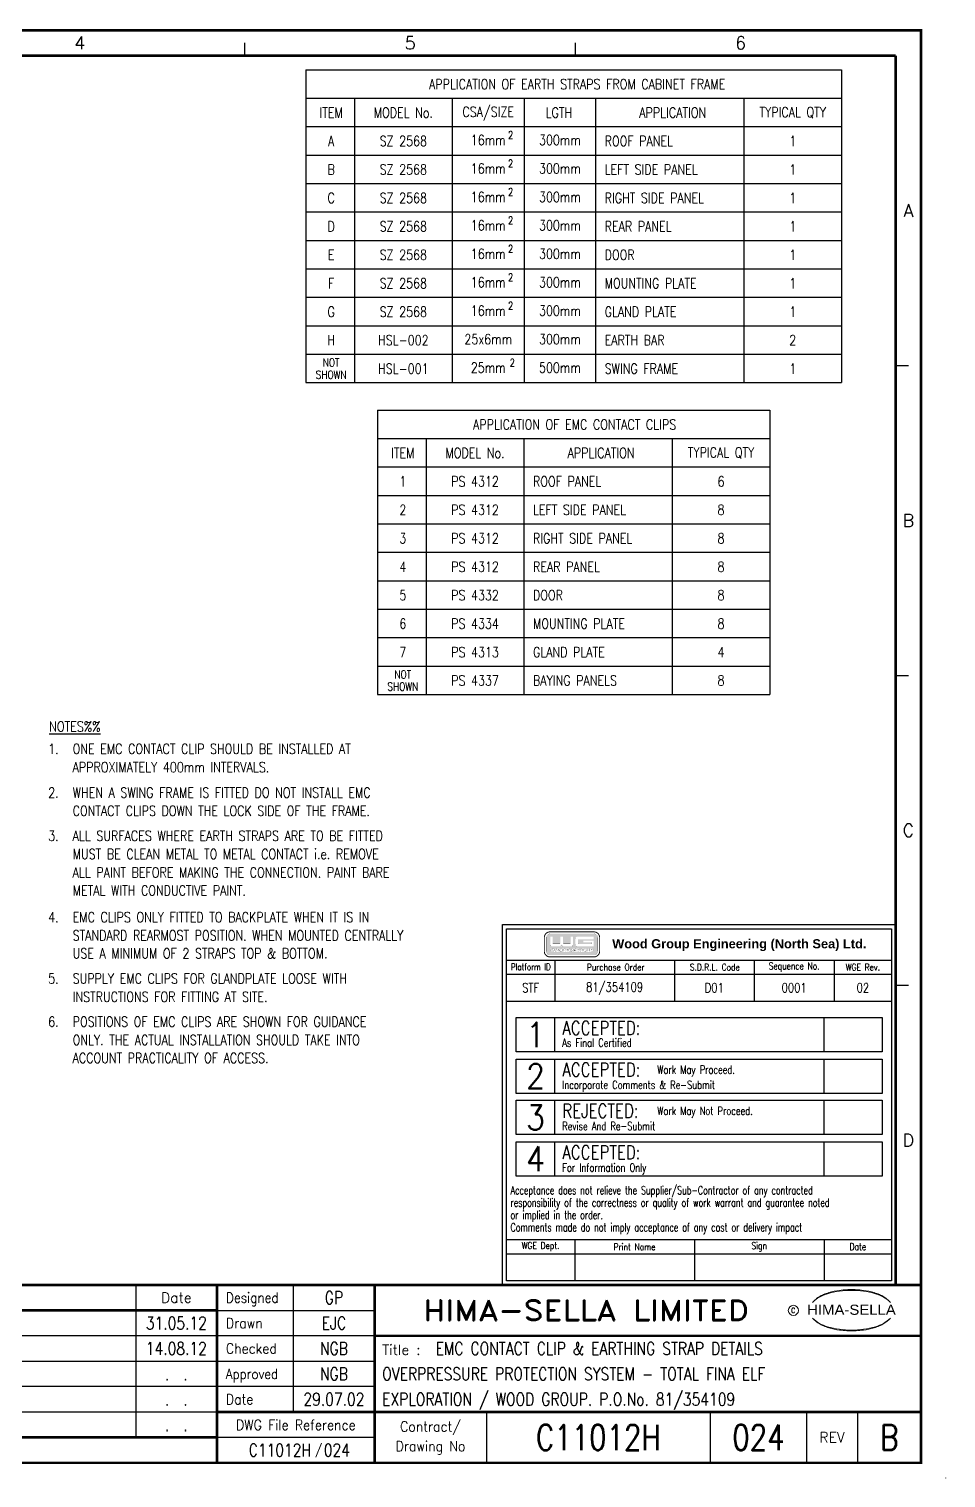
# Model space of a CAD drawing. Extents: x 0 to 8278, y 0 to 5705.
# Drawn here: x 4670 to 8278, y 0 to 5705 of the extents above; entities that cross this region are included whole.
import ezdxf
from ezdxf.enums import TextEntityAlignment as Align

# ---------------------------------------------------------------- set-up
doc = ezdxf.new("R2010")
doc.units = 0
doc.header["$LTSCALE"] = 20
doc.header["$MEASUREMENT"] = 0
doc.linetypes.add('CONTINU', pattern=[0])
doc.layers.get('0').update_dxf_attribs({"linetype": 'CONTINUOUS'})
for name, color, linetype in [('COL', 2, 'CONTINU'), ('ELAC003$', 7, 'CONTINUOUS'), ('LINE', 1, 'CONTINUOUS'), ('ROW', 2, 'CONTINU'), ('TEXT', 2, 'CONTINUOUS'), ('UPS', 2, 'CONTINUOUS')]:
    doc.layers.add(name, color=color, linetype=linetype)
doc.styles.add('ARIAL', font='arial.ttf', dxfattribs={"height": 2.5})
doc.styles.add('ROMAND', font='ROMAND')
doc.styles.add('ROMANS', font='romans.shx', dxfattribs={"width": 0.8})

# ---------------------------------------------------------------- blocks, each defined once
blk = doc.blocks.new('HS-A3-20')
at = {"color": 1}
for p, q in [((5520, 5600), (5520, 5650)), ((6820, 5600), (6820, 5650)), ((8080, 4380), (8130, 4380)), ((8080, 3160), (8130, 3160)), ((8080, 1940), (8130, 1940)), ((5090, 760), (5090, 160)), ((5710, 760), (5710, 260)), ((5410, 660), (6030, 660)), ((6030, 560), (2280, 560)), ((2280, 460), (6030, 460)), ((6030, 360), (2280, 360)), ((2280, 260), (5410, 260)), ((6470, 260), (6470, 60)), ((7350, 260), (7350, 60)), ((7730, 60), (7730, 260)), ((7930, 260), (7930, 60)), ((6030, 160), (5410, 160)), ((8278, 0), (8278, 0.5))]:
    blk.add_line(p, q, dxfattribs=at)
at = {"color": 1, "const_width": 10}
blk.add_lwpolyline([(320, 60), (8180, 60), (8180, 5700), (320, 5700)], close=True, dxfattribs=at)
for points in [[(320, 5600), (8080, 5600)], [(8080, 760), (8080, 5600)], [(8180, 760), (320, 760)], [(5410, 760), (5410, 60)], [(6030, 60), (6030, 760)], [(5410, 660), (1480, 660)], [(8180, 560), (6030, 560)], [(5410, 260), (8180, 260)], [(5410, 160), (2280, 160)]]:
    blk.add_lwpolyline(points, dxfattribs=at)
at = {"color": 3, "lineweight": 13}
blk.add_circle((7677.59, 660), 20, dxfattribs=at)
for centre, radius, start, end in [((7904.838, 427.288), 314.562, 89.7805, 93.1738), ((7907.252, 427.288), 314.562, 86.8262, 90.2195), ((7852.08, 586.554), 144.801, 106.0532, 133.5024), ((7857.526, 590.27), 145.999, 130.419, 136.057), ((7842.298, 612.002), 119.608, 122.244, 131.6154), ((7835.04, 625.638), 104.209, 111.8206, 122.8668), ((7875.544, 543.984), 195.201, 107.5931, 113.9452), ((7901.982, 419.93), 318.733, 89.2698, 106.3911), ((7881.956, 520.3), 219.718, 96.0146, 107.3203), ((7905.866, 376.198), 365.635, 92.8917, 97.3734), ((7910.106, 419.93), 318.733, 73.6089, 90.7302), ((7906.224, 376.198), 365.635, 82.6266, 87.1083), ((7930.134, 520.3), 219.718, 72.6797, 83.9854), ((7936.544, 543.984), 195.201, 66.0548, 72.4069), ((7960.01, 586.554), 144.801, 46.4976, 73.9468), ((7977.048, 625.638), 104.209, 57.1332, 68.1794), ((7969.79, 612.002), 119.608, 48.3846, 57.756), ((7954.564, 590.27), 145.999, 43.943, 49.581), ((7852.08, 734.616), 144.801, 226.4976, 253.9468), ((7857.526, 730.9), 145.999, 223.943, 229.581), ((7960.01, 734.616), 144.801, 286.0532, 313.5024), ((7954.564, 730.9), 145.999, 310.419, 316.057), ((7842.298, 709.17), 119.608, 228.3846, 237.756), ((7835.04, 695.532), 104.209, 237.1332, 248.1794), ((7875.544, 777.186), 195.201, 246.0548, 252.4069), ((7901.982, 901.24), 318.733, 253.6089, 270.7302), ((7881.956, 800.87), 219.718, 252.6797, 263.9854), ((7905.866, 944.972), 365.635, 262.6266, 267.1083), ((7904.838, 893.882), 314.562, 266.8262, 270.2195), ((7910.106, 901.24), 318.733, 269.2698, 286.3911), ((7907.252, 893.882), 314.562, 269.7805, 273.1738), ((7906.224, 944.972), 365.635, 272.8917, 277.3734), ((7930.134, 800.87), 219.718, 276.0146, 287.3203), ((7936.544, 777.186), 195.201, 287.5931, 293.9452), ((7977.048, 695.532), 104.209, 291.8206, 302.8668), ((7969.79, 709.17), 119.608, 302.244, 311.6154)]:
    blk.add_arc(centre, radius, start, end, dxfattribs=at)
at = {"color": 2, "style": 'ROMAND'}
for s, p in [('4', (4870, 5650)), ('5', (6170, 5650)), ('6', (7470, 5650)), ('A', (8130, 4990)), ('B', (8130, 3770)), ('C', (8130, 2550)), ('D', (8130, 1330))]:
    blk.add_text(s, height=50, dxfattribs=at).set_placement(p, align=Align.MIDDLE)
at = {"color": 4, "style": 'ROMAND'}
blk.add_text('Date', height=40, dxfattribs=at).set_placement((5250, 690), align=Align.CENTER)
for s, width, p in [('Designed', 0.87, (5445, 690)), ('Drawn', 0.9, (5445, 590)), ('Checked', 0.9, (5445, 490)), ('Approved', 0.85, (5445, 390)), ('Date', 0.9, (5445, 290))]:
    blk.add_text(s, height=40, dxfattribs=dict(at, width=width)).set_placement(p)
at = {"color": 1, "style": 'ROMAND', "width": 1.15}
blk.add_text('HIMA-SELLA LIMITED', height=80, dxfattribs=at).set_placement((6861.93, 660), align=Align.MIDDLE)
at = {"color": 3, "lineweight": 13, "style": 'ROMANS', "width": 0.8}
blk.add_text('C', height=20, dxfattribs=at).set_placement((7676.872, 650), align=Align.CENTER)
at = {"color": 1, "style": 'ARIAL', "width": 1.05}
blk.add_text('HIMA-SELLA', height=40, dxfattribs=at).set_placement((7906.044, 642.586), align=Align.CENTER)
at = {"color": 4, "style": 'ROMAND'}
blk.add_text('Title :', height=40, dxfattribs=at).set_placement((6060, 485))
at = {"color": 4, "style": 'ROMAND', "width": 0.9}
for s, p in [('DWG File Reference', (5720, 210)), ('Contract/', (6250, 200)), ('Drawing No', (6250, 120))]:
    blk.add_text(s, height=40, dxfattribs=at).set_placement(p, align=Align.MIDDLE)
at = {"color": 4, "style": 'ROMAND'}
blk.add_text('REV', height=40, dxfattribs=at).set_placement((7830, 160), align=Align.MIDDLE)
at = {"color": 2, "linetype": 'Continuous', "style": 'ROMANS', "width": 0.8}
blk.add_text('/', height=36, dxfattribs=at).set_placement((5810, 110), align=Align.MIDDLE)
at = {"layer": 'COL', "style": 'ROMAND', "flags": 9}
for tag, p in [('COL1', (970, 5650)), ('COL2', (2270, 5650)), ('COL3', (3570, 5650)), ('COL4', (4870, 5650)), ('COL5', (6170, 5650)), ('COL6', (7470, 5650))]:
    blk.add_attdef(tag, p, '', height=50, dxfattribs=at)
at = {"layer": 'ROW', "style": 'ROMAND', "flags": 9}
for tag, p in [('ROW1', (8130, 4990)), ('ROW2', (8130, 3770)), ('ROW3', (8130, 2550)), ('ROW4', (8130, 1330))]:
    blk.add_attdef(tag, p, '', height=50, dxfattribs=at)
at = {"layer": 'UPS', "style": 'ROMANS', "width": 0.8, "flags": 8}
for tag, height, p in [('PLANOS->NR1', 50, (2160, 685)), ('PLANOS->VERIF', 50, (5870, 685)), ('PLANOS->NR2', 50, (2160, 585)), ('PLANOS->CANVI1', 50, (2380, 585)), ('PLANOS->NCAN1', 50, (3180, 585)), ('PLANOS->DCAN1', 50, (5250, 585)), ('PLANOS->ORIG', 50, (5870, 585)), ('PLANOS->CANVI2', 50, (2380, 485)), ('PLANOS->NCAN2', 50, (3180, 485)), ('PLANOS->DCAN2', 50, (5250, 485)), ('PLANOS->HECHF', 50, (5870, 485)), ('PLANOS->CANVI3', 50, (2380, 385)), ('PLANOS->NCAN3', 50, (3180, 385)), ('PLANOS->DCAN3', 50, (5250, 385)), ('PLANOS->HECHD', 50, (5870, 385)), ('PLANOS->CANVI4', 50, (2380, 285)), ('PLANOS->NCAN4', 50, (3180, 285)), ('PLANOS->DCAN4', 50, (5250, 285)), ('PLANOS->DATACREA', 50, (5870, 285)), ('PLANOS->CANVI5', 50, (2380, 185)), ('PLANOS->NCAN5', 50, (3180, 185)), ('PLANOS->DCAN5', 50, (5250, 185)), ('PROJS->DESCPRO3', 100, (6910, 110)), ('PLANOS->PLANO', 100, (7540, 110)), ('PLANOS->USER', 100, (8055, 110))]:
    blk.add_attdef(tag, text='', height=height, dxfattribs=at).set_placement(p, align=Align.CENTER)
at = {"layer": 'UPS', "style": 'ROMANS', "width": 2.7474, "flags": 8}
blk.add_attdef('PLANOS->MCAN1', text='', height=50, rotation=0.069611, dxfattribs=at).set_placement((3320, 632.886), (5060, 635), align=Align.FIT)
at = {"layer": 'UPS', "style": 'ROMANS', "flags": 8}
for tag, width, p, p2 in [('PLANOS->MCAN2', 2.6868, (3320, 535), (5060, 535)), ('PLANOS->MCAN3', 2.6868, (3320, 435), (5060, 435)), ('PLANOS->MCAN4', 2.6769, (3320, 335), (5060, 335)), ('PLANOS->MCAN5', 2.6868, (3320, 235), (5060, 235))]:
    blk.add_attdef(tag, text='', height=50, dxfattribs=dict(at, width=width)).set_placement(p, p2, align=Align.FIT)
at = {"layer": 'UPS', "style": 'ROMANS', "width": 0.8, "flags": 8}
blk.add_attdef('PLANOS->DENOM', (6270, 485), '', height=50, dxfattribs=at)
at = {"layer": 'UPS', "color": 4, "style": 'ROMANS', "width": 0.8, "flags": 8}
for tag, p in [('PROJS->DESCPRO1', (6060, 385)), ('PROJS->DESCPRO2', (6060, 285))]:
    blk.add_attdef(tag, p, '', height=50, dxfattribs=at)
at = {"layer": 'UPS', "style": 'ROMANS', "width": 0.8, "flags": 8}
blk.add_attdef('PLANOS->PROTOTIPO', text='', height=50, dxfattribs=at).set_placement((1190, 116.25), align=Align.MIDDLE)
blk.add_attdef('PROJS->NOMPRO', text='', height=50, dxfattribs=at).set_placement((5780, 110), align=Align.MIDDLE_RIGHT)
blk.add_attdef('PLANOS->PLANO', text='', height=50, dxfattribs=at).set_placement((5830, 110), align=Align.MIDDLE_LEFT)

msp = doc.modelspace()

# ---------------------------------------------------------------- hatches: boundary and pattern name
at = {"linetype": 'Continuous'}
h = msp.add_hatch(color=1, dxfattribs=at)
edge = h.paths.add_edge_path(flags=16)
edge.add_line((6832.5228, 2121.1452), (6891.5174, 2121.1452))
edge.add_line((6891.5174, 2121.1452), (6891.5174, 2131.1502))
edge.add_line((6891.5174, 2131.1502), (6827.3976, 2131.1502))
edge.add_arc((6827.3978, 2123.847), 7.3032, 90.0013265, 179.9986735)
edge.add_line((6820.0946, 2123.8472), (6820.0946, 2100.496))
edge.add_arc((6827.3977, 2100.4963), 7.3031, 180.0021111, 269.999458)
edge.add_line((6827.3976, 2093.1932), (6891.5174, 2093.1932))
edge.add_line((6891.5174, 2093.1932), (6891.5174, 2115.3028))
edge.add_line((6891.5174, 2115.3028), (6851.4242, 2115.3028))
edge.add_line((6851.4242, 2115.3028), (6851.4242, 2108.7302))
edge.add_line((6851.4242, 2108.7302), (6882.1696, 2108.7302))
edge.add_line((6882.1696, 2108.7302), (6882.1696, 2102.4496))
edge.add_line((6882.1696, 2102.4496), (6832.5228, 2102.4496))
edge.add_arc((6832.5229, 2105.0057), 2.5561, 180.0013265, 269.9986735, ccw=False)
edge.add_line((6829.9668, 2105.0056), (6829.9668, 2118.5892))
edge.add_arc((6832.5229, 2118.5891), 2.5561, 90.0013265, 179.9986735, ccw=False)
edge = h.paths.add_edge_path(flags=16)
edge.add_arc((6853.2789, 2079.3951), 4.5872, 359.7165363, 449.7138832)
edge.add_line((6853.3018, 2083.9822), (6845.0016, 2083.9822))
edge.add_arc((6845.0244, 2079.395), 4.5873, 90.2848616, 180.2822085)
edge.add_line((6840.4372, 2079.3724), (6840.4372, 2075.2646))
edge.add_arc((6845.0245, 2075.2419), 4.5874, 179.7165487, 269.7138956)
edge.add_line((6845.0016, 2070.6546), (6853.3018, 2070.6546))
edge.add_arc((6853.2788, 2075.2418), 4.5873, 270.2873596, 360.2847066)
edge.add_line((6857.866, 2075.2646), (6857.866, 2079.3724))
edge = h.paths.add_edge_path(flags=0)
edge.add_arc((6885.5826, 2079.0301), 1.6203, -90, 90, ccw=False)
edge.add_line((6885.5826, 2077.4098), (6881.4326, 2077.4098))
edge.add_arc((6881.4326, 2079.0301), 1.6203, 90, 270, ccw=False)
edge.add_line((6881.4326, 2080.6504), (6885.5826, 2080.6504))
edge = h.paths.add_edge_path(flags=16)
edge.add_line((6880.4168, 2070.6546), (6880.4168, 2073.795))
edge.add_line((6880.4168, 2073.795), (6885.897, 2073.795))
edge.add_arc((6885.897, 2078.8886), 5.0936, 270, 450)
edge.add_line((6885.897, 2083.9822), (6876.5538, 2083.9822))
edge.add_line((6876.5538, 2083.9822), (6876.5538, 2070.6546))
edge.add_line((6876.5538, 2070.6546), (6880.4168, 2070.6546))
edge = h.paths.add_edge_path(flags=16)
edge.add_line((6868.7238, 2073.9866), (6865.6302, 2073.9866))
edge.add_arc((6865.6417, 2076.2803), 2.2937, 179.7165487, 269.7138956, ccw=False)
edge.add_line((6863.348, 2076.2916), (6863.348, 2083.9822))
edge.add_line((6863.348, 2083.9822), (6858.9908, 2083.9822))
edge.add_line((6858.9908, 2083.9822), (6858.9908, 2075.2646))
edge.add_arc((6863.578, 2075.2418), 4.5873, 179.7152934, 269.7126404)
edge.add_line((6863.555, 2070.6546), (6870.7988, 2070.6546))
edge.add_arc((6870.7759, 2075.2419), 4.5874, 270.2861044, 360.2834513)
edge.add_line((6875.3632, 2075.2646), (6875.3632, 2083.9822))
edge.add_line((6875.3632, 2083.9822), (6871.006, 2083.9822))
edge.add_line((6871.006, 2083.9822), (6871.006, 2076.2916))
edge.add_arc((6868.7123, 2076.2803), 2.2937, -89.7138956, 0.2834513, ccw=False)
edge = h.paths.add_edge_path(flags=0)
edge.add_arc((6851.2151, 2078.3567), 2.2937, 359.7165487, 449.7138956)
edge.add_line((6851.2266, 2080.6504), (6847.0766, 2080.6504))
edge.add_arc((6847.0881, 2078.3567), 2.2937, 90.2861044, 180.2834513)
edge.add_line((6844.7944, 2078.3454), (6844.7944, 2076.2916))
edge.add_arc((6847.0881, 2076.2803), 2.2937, 179.7165487, 269.7138956)
edge.add_line((6847.0766, 2073.9866), (6851.2266, 2073.9866))
edge.add_arc((6851.2151, 2076.2803), 2.2937, 270.2861044, 360.2834513)
edge.add_line((6853.5088, 2076.2916), (6853.5088, 2078.3454))
edge = h.paths.add_edge_path(flags=0)
edge.add_arc((6774.0884, 2078.3568), 2.2936, 359.7140381, 449.7113851)
edge.add_line((6774.1, 2080.6504), (6769.9498, 2080.6504))
edge.add_arc((6769.9613, 2078.3567), 2.2937, 90.2861044, 180.2834513)
edge.add_line((6767.6676, 2078.3454), (6767.6676, 2076.2916))
edge.add_arc((6769.9613, 2076.2803), 2.2937, 179.7165487, 269.7138956)
edge.add_line((6769.9498, 2073.9866), (6774.1, 2073.9866))
edge.add_arc((6774.0884, 2076.2802), 2.2936, 270.2886149, 360.2859619)
edge.add_line((6776.382, 2076.2916), (6776.382, 2078.3454))
edge = h.paths.add_edge_path(flags=16)
edge.add_arc((6776.1522, 2079.395), 4.5873, 359.7177915, 449.7151384)
edge.add_line((6776.175, 2083.9822), (6767.8748, 2083.9822))
edge.add_arc((6767.8976, 2079.395), 4.5873, 90.2848616, 180.2822085)
edge.add_line((6763.3104, 2079.3724), (6763.3104, 2075.2646))
edge.add_arc((6767.8977, 2075.2419), 4.5874, 179.7165487, 269.7138956)
edge.add_line((6767.8748, 2070.6546), (6776.175, 2070.6546))
edge.add_arc((6776.1521, 2075.2419), 4.5874, 270.2861044, 360.2834513)
edge.add_line((6780.7394, 2075.2646), (6780.7394, 2079.3724))
edge = h.paths.add_edge_path(flags=0)
edge.add_arc((6755.2871, 2078.3567), 2.2937, 359.7165487, 449.7138956)
edge.add_line((6755.2986, 2080.6504), (6751.1486, 2080.6504))
edge.add_arc((6751.1601, 2078.3567), 2.2937, 90.2861044, 180.2834513)
edge.add_line((6748.8664, 2078.3454), (6748.8664, 2076.2916))
edge.add_arc((6751.1601, 2076.2803), 2.2937, 179.7165487, 269.7138956)
edge.add_line((6751.1486, 2073.9866), (6755.2986, 2073.9866))
edge.add_arc((6755.2871, 2076.2803), 2.2937, 270.2861044, 360.2834513)
edge.add_line((6757.5808, 2076.2916), (6757.5808, 2078.3454))
h.paths.add_polyline_path([(6744.7282, 2083.9732), (6740.4926, 2070.6818), (6736.2568, 2070.6818), (6733.0436, 2079.0802), (6729.8302, 2070.6818), (6725.5946, 2070.6818), (6721.3588, 2083.9732), (6725.3024, 2083.9732), (6727.9314, 2075.4288), (6731.2908, 2083.9002), (6734.7962, 2083.9002), (6738.1556, 2075.4288), (6740.9306, 2083.9732)], flags=16)
edge = h.paths.add_edge_path(flags=16)
edge.add_arc((6757.3508, 2079.395), 4.5873, 359.7177915, 449.7151384)
edge.add_line((6757.3736, 2083.9822), (6749.0734, 2083.9822))
edge.add_arc((6749.0963, 2079.3951), 4.5872, 90.2861168, 180.2834637)
edge.add_line((6744.5092, 2079.3724), (6744.5092, 2075.2646))
edge.add_arc((6749.0964, 2075.2418), 4.5873, 179.7152934, 269.7126404)
edge.add_line((6749.0734, 2070.6546), (6757.3736, 2070.6546))
edge.add_arc((6757.3507, 2075.2419), 4.5874, 270.2861044, 360.2834513)
edge.add_line((6761.938, 2075.2646), (6761.938, 2079.3724))
edge = h.paths.add_edge_path(flags=0)
edge.add_arc((6792.2311, 2076.2803), 2.2937, 270.2861044, 360.2834513)
edge.add_line((6794.5248, 2076.2916), (6794.5248, 2078.3454))
edge.add_arc((6792.2311, 2078.3567), 2.2937, 359.7165487, 449.7138956)
edge.add_line((6792.2426, 2080.6504), (6785.3912, 2080.6504))
edge.add_line((6785.3912, 2080.6504), (6785.3912, 2073.9866))
edge.add_line((6785.3912, 2073.9866), (6792.2426, 2073.9866))
edge = h.paths.add_edge_path(flags=16)
edge.add_arc((6794.2948, 2079.395), 4.5873, 359.7177915, 449.7151384)
edge.add_line((6794.3176, 2083.9822), (6781.6328, 2083.9822))
edge.add_line((6781.6328, 2083.9822), (6781.6328, 2070.6546))
edge.add_line((6781.6328, 2070.6546), (6794.3176, 2070.6546))
edge.add_arc((6794.2947, 2075.2419), 4.5874, 270.2861044, 360.2834513)
edge.add_line((6798.882, 2075.2646), (6798.882, 2079.3724))
edge = h.paths.add_edge_path(flags=16)
edge.add_arc((6817.6014, 2079.7832), 0.8672, 0.0013265, 89.9986735)
edge.add_line((6817.6014, 2080.6504), (6812.3168, 2080.6504))
edge.add_arc((6812.3283, 2078.3567), 2.2937, 90.2861044, 180.2834513)
edge.add_line((6810.0346, 2078.3454), (6810.0346, 2076.2916))
edge.add_arc((6812.3283, 2076.2803), 2.2937, 179.7165487, 269.7138956)
edge.add_line((6812.3168, 2073.9866), (6817.6014, 2073.9866))
edge.add_arc((6817.6014, 2074.8537), 0.8671, 270, 450)
edge.add_line((6817.6014, 2075.7208), (6814.096, 2075.7208))
edge.add_line((6814.096, 2075.7208), (6814.096, 2078.0578))
edge.add_line((6814.096, 2078.0578), (6822.5674, 2078.0578))
edge.add_line((6822.5674, 2078.0578), (6822.5674, 2075.2646))
edge.add_arc((6817.9801, 2075.2419), 4.5874, -89.7138956, 0.2834513, ccw=False)
edge.add_line((6818.003, 2070.6546), (6810.2418, 2070.6546))
edge.add_arc((6810.2647, 2075.2419), 4.5874, 179.7165487, 269.7138956, ccw=False)
edge.add_line((6805.6774, 2075.2646), (6805.6774, 2079.3724))
edge.add_arc((6810.2646, 2079.395), 4.5873, 90.2848616, 180.2822085, ccw=False)
edge.add_line((6810.2418, 2083.9822), (6818.003, 2083.9822))
edge.add_arc((6817.9802, 2079.395), 4.5873, -0.2822085, 89.7151384, ccw=False)
edge.add_line((6822.5674, 2079.3724), (6822.5674, 2079.0802))
edge.add_line((6822.5674, 2079.0802), (6818.4686, 2079.0802))
edge.add_line((6818.4686, 2079.0802), (6818.4686, 2079.7832))
edge = h.paths.add_edge_path(flags=0)
edge.add_line((6828.9632, 2080.6504), (6833.1134, 2080.6504))
edge.add_arc((6833.1134, 2079.0301), 1.6203, -90, 90, ccw=False)
edge.add_line((6833.1134, 2077.4098), (6828.9632, 2077.4098))
edge.add_arc((6828.9632, 2079.0301), 1.6203, 90, 270, ccw=False)
edge = h.paths.add_edge_path(flags=16)
edge.add_line((6835.3658, 2070.6546), (6838.5214, 2070.6546))
edge.add_line((6838.5214, 2070.6546), (6838.5214, 2073.795))
edge.add_arc((6836.9011, 2073.795), 1.6203, 0.0004008, 81.621205)
edge.add_arc((6833.4271, 2078.889), 5.0943, 316.7426493, 359.9956749)
edge.add_arc((6833.4276, 2078.8884), 5.0938, 0.0024514, 89.9997983)
edge.add_line((6833.4276, 2083.9822), (6824.0846, 2083.9822))
edge.add_line((6824.0846, 2083.9822), (6824.0846, 2070.6546))
edge.add_line((6824.0846, 2070.6546), (6827.9476, 2070.6546))
edge.add_line((6827.9476, 2070.6546), (6827.9476, 2073.795))
edge.add_line((6827.9476, 2073.795), (6833.7456, 2073.795))
edge.add_arc((6833.7455, 2072.1747), 1.6203, -0.0022096, 89.9951373, ccw=False)
edge.add_line((6835.3658, 2072.1746), (6835.3658, 2070.6546))
edge = h.paths.add_edge_path()
edge.add_line((6908.0676, 2128.156), (6908.0676, 2073.676))
edge.add_arc((6893.4615, 2073.6763), 14.6061, 270.0013265, 359.9986735, ccw=False)
edge.add_line((6893.4618, 2059.0702), (6719.6062, 2059.0702))
edge.add_arc((6719.6064, 2073.6764), 14.6062, 180.0017188, 269.9990657, ccw=False)
edge.add_line((6705.0002, 2073.676), (6705.0002, 2128.156))
edge.add_arc((6719.6064, 2128.1556), 14.6062, 90.0009343, 179.9982812, ccw=False)
edge.add_line((6719.6062, 2142.7618), (6893.4618, 2142.7618))
edge.add_arc((6893.4615, 2128.1557), 14.6061, 0.0013265, 89.9986735, ccw=False)
edge = h.paths.add_edge_path(flags=16)
edge.add_line((6721.0666, 2131.1502), (6730.849, 2131.1502))
edge.add_line((6730.849, 2131.1502), (6730.849, 2105.5898))
edge.add_arc((6733.4051, 2105.5899), 2.5561, 180.0013265, 269.9986735)
edge.add_line((6733.405, 2103.0338), (6758.5872, 2103.0338))
edge.add_arc((6758.5872, 2105.59), 2.5562, 269.999085, 359.9964319)
edge.add_line((6761.1434, 2105.5898), (6761.1434, 2131.1502))
edge.add_line((6761.1434, 2131.1502), (6770.9256, 2131.1502))
edge.add_line((6770.9256, 2131.1502), (6770.9256, 2105.5898))
edge.add_arc((6773.4817, 2105.5899), 2.5561, 180.0013265, 269.9986735)
edge.add_line((6773.4816, 2103.0338), (6798.664, 2103.0338))
edge.add_arc((6798.6639, 2105.5899), 2.5561, 270.0013265, 359.9986735)
edge.add_line((6801.22, 2105.5898), (6801.22, 2131.1502))
edge.add_line((6801.22, 2131.1502), (6811.0022, 2131.1502))
edge.add_line((6811.0022, 2131.1502), (6811.0022, 2100.496))
edge.add_arc((6803.6992, 2100.4962), 7.303, 270.0013265, 359.9986735, ccw=False)
edge.add_line((6803.6994, 2093.1932), (6773.3374, 2093.1932))
edge.add_arc((6773.3375, 2100.4963), 7.3031, 180.0021111, 269.999458, ccw=False)
edge.add_arc((6758.7314, 2100.4962), 7.303, 270.0013265, 359.9986735, ccw=False)
edge.add_line((6758.7316, 2093.1932), (6728.3696, 2093.1932))
edge.add_arc((6728.3697, 2100.4963), 7.3031, 180.0021111, 269.999458, ccw=False)
edge.add_line((6721.0666, 2100.496), (6721.0666, 2131.1502))

# ---------------------------------------------------------------- linework, layer by layer
for p, q in [((5759, 5544.55), (7867, 5544.55)), ((5759, 5544.55), (5759, 4312.55)), ((7867, 5544.55), (7867, 4312.55)), ((5759, 5432.55), (7867, 5432.55)), ((5951, 5432.55), (5951, 4312.55)), ((6335, 5432.55), (6335, 4312.55)), ((6619, 5432.55), (6619, 4312.55)), ((6899, 5432.55), (6899, 4312.55)), ((7483, 5432.55), (7483, 4312.55)), ((5759, 5320.55), (7867, 5320.55)), ((5759, 5208.55), (7867, 5208.55)), ((5759, 5096.55), (7867, 5096.55)), ((5759, 4984.55), (7867, 4984.55)), ((5759, 4872.55), (7867, 4872.55)), ((5759, 4760.55), (7867, 4760.55)), ((5759, 4648.55), (7867, 4648.55)), ((5759, 4536.55), (7867, 4536.55)), ((5759, 4424.55), (7867, 4424.55)), ((5759, 4312.55), (7867, 4312.55)), ((6041, 4204.55), (6041, 3084.55)), ((6041, 4204.55), (7585, 4204.55)), ((7585, 4204.55), (7585, 3084.55)), ((6041, 4092.55), (7585, 4092.55)), ((6233, 4092.55), (6233, 3084.55)), ((6617, 4092.55), (6617, 3084.55)), ((7201, 4092.55), (7201, 3084.55)), ((6041, 3980.55), (7585, 3980.55)), ((6041, 3868.55), (7585, 3868.55)), ((6041, 3756.55), (7585, 3756.55)), ((6041, 3644.55), (7585, 3644.55)), ((6041, 3532.55), (7585, 3532.55)), ((6041, 3420.55), (7585, 3420.55)), ((6041, 3308.55), (7585, 3308.55)), ((6041, 3196.55), (7585, 3196.55)), ((6041, 3084.55), (7585, 3084.55))]:
    msp.add_line(p, q)
at = {"layer": 'ELAC003$', "color": 3, "linetype": 'Continuous'}
for p, q in [((6549.038, 2039.116), (8064.052, 2039.116)), ((6739.078, 2039.116), (6739.078, 1876.996)), ((7209.532, 2039.116), (7209.532, 1876.996)), ((7523.168, 2039.116), (7523.168, 1876.996)), ((7838.128, 2039.116), (7838.128, 1876.996)), ((6549.038, 1983.304), (8064.052, 1983.304)), ((6549.038, 1876.996), (8064.052, 1876.996)), ((6739.078, 1677.408), (6739.078, 1812.948)), ((7796.928, 1812.948), (7796.928, 1677.408)), ((6739.078, 1513.96), (6739.078, 1649.504)), ((7796.928, 1649.504), (7796.928, 1513.96)), ((6739.078, 1351.846), (6739.078, 1487.386)), ((7796.928, 1487.386), (7796.928, 1351.846)), ((6739.078, 1188.398), (6739.078, 1323.938)), ((7796.928, 1323.938), (7796.928, 1188.398)), ((6549.038, 939.392), (8064.052, 939.392)), ((6817.488, 939.392), (6817.488, 775.944)), ((7287.94, 939.392), (7287.94, 775.944)), ((7798.26, 939.392), (7798.26, 775.944)), ((6549.038, 882.252), (8064.052, 882.252))]:
    msp.add_line(p, q, dxfattribs=at)
for points in [[(6533.092, 2178.644), (8080, 2178.644), (8080, 760), (6533.092, 760)], [(6549.038, 2162.696), (8064.052, 2162.696), (8064.052, 775.944), (6549.038, 775.944)], [(6587.578, 1812.948), (8026.838, 1812.948), (8026.838, 1677.408), (6587.578, 1677.408)], [(6587.578, 1649.504), (8026.838, 1649.504), (8026.838, 1513.96), (6587.578, 1513.96)], [(6587.578, 1487.386), (8026.838, 1487.386), (8026.838, 1351.846), (6587.578, 1351.846)], [(6587.578, 1323.938), (8026.838, 1323.938), (8026.838, 1188.398), (6587.578, 1188.398)]]:
    msp.add_lwpolyline(points, close=True, dxfattribs=at)
at = {"layer": 'LINE', "linetype": 'Continuous', "flags": 128}
for points, const_width in [([(6915.37, 2128.156), (6915.37, 2073.676, -0.4142), (6893.462, 2051.768), (6719.606, 2051.768, -0.4142), (6697.698, 2073.676), (6697.698, 2128.156, -0.4142), (6719.606, 2150.064), (6893.462, 2150.064, -0.4142)], 3.652), ([(6908.068, 2128.156), (6908.068, 2073.676, -0.4142), (6893.462, 2059.07), (6719.606, 2059.07, -0.4142), (6705, 2073.676), (6705, 2128.156, -0.4142), (6719.606, 2142.762), (6893.462, 2142.762, -0.4142)], 0.366), ([(6832.522, 2121.146), (6891.518, 2121.146), (6891.518, 2131.15), (6827.398, 2131.15, 0.4142), (6820.094, 2123.848), (6820.094, 2100.496, 0.4142), (6827.398, 2093.194), (6891.518, 2093.194), (6891.518, 2115.302), (6851.424, 2115.302), (6851.424, 2108.73), (6882.17, 2108.73), (6882.17, 2102.45), (6832.522, 2102.45, -0.4142), (6829.966, 2105.006), (6829.966, 2118.59, -0.4142)], 0.366), ([(6761.938, 2079.372, 0.4142), (6757.374, 2083.982), (6749.074, 2083.982, 0.4142), (6744.51, 2079.372), (6744.51, 2075.264, 0.4142), (6749.074, 2070.654), (6757.374, 2070.654, 0.4142), (6761.938, 2075.264)], 0.366), ([(6757.58, 2078.346, 0.4142), (6755.298, 2080.65), (6751.148, 2080.65, 0.4142), (6748.866, 2078.346), (6748.866, 2076.292, 0.4142), (6751.148, 2073.986), (6755.298, 2073.986, 0.4142), (6757.58, 2076.292)], 0.366), ([(6780.74, 2079.372, 0.4142), (6776.176, 2083.982), (6767.874, 2083.982, 0.4142), (6763.31, 2079.372), (6763.31, 2075.264, 0.4142), (6767.874, 2070.654), (6776.176, 2070.654, 0.4142), (6780.74, 2075.264)], 0.366), ([(6776.382, 2078.346, 0.4142), (6774.1, 2080.65), (6769.95, 2080.65, 0.4142), (6767.668, 2078.346), (6767.668, 2076.292, 0.4142), (6769.95, 2073.986), (6774.1, 2073.986, 0.4142), (6776.382, 2076.292)], 0.366), ([(6798.882, 2079.372, 0.4142), (6794.318, 2083.982), (6781.632, 2083.982), (6781.632, 2070.654), (6794.318, 2070.654, 0.4142), (6798.882, 2075.264)], 0.366), ([(6792.242, 2073.986, 0.4142), (6794.524, 2076.292), (6794.524, 2078.346, 0.4142), (6792.242, 2080.65), (6785.392, 2080.65), (6785.392, 2073.986)], 0.366), ([(6818.468, 2079.784, 0.4142), (6817.602, 2080.65), (6812.316, 2080.65, 0.4142), (6810.034, 2078.346), (6810.034, 2076.292, 0.4142), (6812.316, 2073.986), (6817.602, 2073.986, 1), (6817.602, 2075.72), (6814.096, 2075.72), (6814.096, 2078.058), (6822.568, 2078.058), (6822.568, 2075.264, -0.4142), (6818.004, 2070.654), (6810.242, 2070.654, -0.4142), (6805.678, 2075.264), (6805.678, 2079.372, -0.4142), (6810.242, 2083.982), (6818.004, 2083.982, -0.4142), (6822.568, 2079.372), (6822.568, 2079.08), (6818.468, 2079.08)], 0.366), ([(6835.366, 2070.654), (6838.522, 2070.654), (6838.522, 2073.796, 0.372), (6837.138, 2075.398, 0.191), (6838.522, 2078.888, 0.4142), (6833.428, 2083.982), (6824.084, 2083.982), (6824.084, 2070.654), (6827.948, 2070.654), (6827.948, 2073.796), (6833.746, 2073.796, -0.4142), (6835.366, 2072.174)], 0.366), ([(6828.964, 2080.65), (6833.114, 2080.65, -1), (6833.114, 2077.41), (6828.964, 2077.41, -1)], 0.366), ([(6857.866, 2079.372, 0.4142), (6853.302, 2083.982), (6845.002, 2083.982, 0.4142), (6840.438, 2079.372), (6840.438, 2075.264, 0.4142), (6845.002, 2070.654), (6853.302, 2070.654, 0.4142), (6857.866, 2075.264)], 0.366), ([(6853.508, 2078.346, 0.4142), (6851.226, 2080.65), (6847.076, 2080.65, 0.4142), (6844.794, 2078.346), (6844.794, 2076.292, 0.4142), (6847.076, 2073.986), (6851.226, 2073.986, 0.4142), (6853.508, 2076.292)], 0.366), ([(6868.724, 2073.986), (6865.63, 2073.986, -0.4142), (6863.348, 2076.292), (6863.348, 2083.982), (6858.99, 2083.982), (6858.99, 2075.264, 0.4142), (6863.556, 2070.654), (6870.798, 2070.654, 0.4142), (6875.364, 2075.264), (6875.364, 2083.982), (6871.006, 2083.982), (6871.006, 2076.292, -0.4142)], 0.366), ([(6880.416, 2070.654), (6880.416, 2073.796), (6885.898, 2073.796, 1), (6885.898, 2083.982), (6876.554, 2083.982), (6876.554, 2070.654)], 0.366), ([(6885.582, 2080.65, -1), (6885.582, 2077.41), (6881.432, 2077.41, -1), (6881.432, 2080.65)], 0.366)]:
    msp.add_lwpolyline(points, format="xyb", close=True, dxfattribs=dict(at, const_width=const_width))
at = {"layer": 'LINE', "linetype": 'Continuous', "const_width": 0.366, "flags": 128}
msp.add_lwpolyline([(6721.066, 2100.478), (6721.066, 2131.15), (6730.85, 2131.15), (6730.85, 2105.59, 0.4142), (6733.406, 2103.034), (6758.588, 2103.034, 0.4142), (6761.144, 2105.59), (6761.144, 2131.15), (6770.926, 2131.15), (6770.926, 2105.59, 0.4142), (6773.482, 2103.034), (6798.664, 2103.034, 0.4142), (6801.22, 2105.59), (6801.22, 2131.15), (6811.002, 2131.15), (6811.002, 2100.496, -0.4142), (6803.7, 2093.194), (6773.338, 2093.194, -0.4142), (6766.034, 2100.496, -0.4142), (6758.732, 2093.194), (6728.37, 2093.194, -0.4142), (6721.066, 2100.496), (6721.066, 2131.15)], format="xyb", dxfattribs=at)
msp.add_lwpolyline([(6744.728, 2083.974), (6740.492, 2070.682), (6736.256, 2070.682), (6733.044, 2079.08), (6729.83, 2070.682), (6725.594, 2070.682), (6721.358, 2083.974), (6725.302, 2083.974), (6727.932, 2075.428), (6731.29, 2083.9), (6734.796, 2083.9), (6738.156, 2075.428), (6740.93, 2083.974)], close=True, dxfattribs=at)

# ---------------------------------------------------------------- block references
ref = msp.add_blockref('HS-A3-20', (0, 0))
ref.add_attrib('PLANOS->USER', 'B', dxfattribs={"layer": 'UPS', "height": 100, "style": 'ROMANS', "width": 0.8, "flags": 8}).set_placement((8055, 110), align=Align.CENTER)
ref.add_attrib('PLANOS->DENOM', 'EMC CONTACT CLIP & EARTHING STRAP DETAILS', (6270, 485), dxfattribs={"layer": 'UPS', "height": 50, "style": 'ROMANS', "width": 0.8, "flags": 8})
ref.add_attrib('PLANOS->VERIF', 'GP', dxfattribs={"layer": 'UPS', "height": 50, "style": 'ROMANS', "width": 0.8, "flags": 8}).set_placement((5870, 685), align=Align.CENTER)
ref.add_attrib('PLANOS->HECHF', 'NGB', dxfattribs={"layer": 'UPS', "height": 50, "style": 'ROMANS', "width": 0.8, "flags": 8}).set_placement((5870, 485), align=Align.CENTER)
ref.add_attrib('PLANOS->HECHD', 'NGB', dxfattribs={"layer": 'UPS', "height": 50, "style": 'ROMANS', "width": 0.8, "flags": 8}).set_placement((5870, 385), align=Align.CENTER)
ref.add_attrib('PLANOS->ORIG', 'EJC', dxfattribs={"layer": 'UPS', "height": 50, "style": 'ROMANS', "width": 0.8, "flags": 8}).set_placement((5870, 585), align=Align.CENTER)
ref.add_attrib('PROJS->DESCPRO2', 'EXPLORATION / WOOD GROUP. P.O.No. 81/354109', (6060, 285), dxfattribs={"layer": 'UPS', "color": 4, "height": 50, "style": 'ROMANS', "width": 0.8, "flags": 8})
ref.add_attrib('PROJS->DESCPRO1', 'OVERPRESSURE PROTECTION SYSTEM - TOTAL FINA ELF', (6060, 385), dxfattribs={"layer": 'UPS', "color": 4, "height": 50, "style": 'ROMANS', "width": 0.8, "flags": 8})
ref.add_attrib('PLANOS->DCAN1', '31.05.12', dxfattribs={"layer": 'UPS', "height": 50, "style": 'ROMANS', "width": 0.8, "flags": 8}).set_placement((5250, 585), align=Align.CENTER)
ref.add_attrib('PLANOS->DCAN4', '.  .', dxfattribs={"layer": 'UPS', "height": 50, "style": 'ROMANS', "width": 0.8, "flags": 8}).set_placement((5250, 285), align=Align.CENTER)
ref.add_attrib('PLANOS->DCAN3', '.  .', dxfattribs={"layer": 'UPS', "height": 50, "style": 'ROMANS', "width": 0.8, "flags": 8}).set_placement((5250, 385), align=Align.CENTER)
ref.add_attrib('PLANOS->DCAN2', '14.08.12', dxfattribs={"layer": 'UPS', "height": 50, "style": 'ROMANS', "width": 0.8, "flags": 8}).set_placement((5250, 485), align=Align.CENTER)
ref.add_attrib('PLANOS->DCAN5', '.  .', dxfattribs={"layer": 'UPS', "height": 50, "style": 'ROMANS', "width": 0.8, "flags": 8}).set_placement((5250, 185), align=Align.CENTER)
ref.add_attrib('PLANOS->PLANO', '024', dxfattribs={"layer": 'UPS', "height": 100, "style": 'ROMANS', "width": 0.8, "flags": 8}).set_placement((7540, 110), align=Align.CENTER)
ref.add_attrib('PLANOS->DATACREA', '29.07.02', dxfattribs={"layer": 'UPS', "height": 50, "style": 'ROMANS', "width": 0.8, "flags": 8}).set_placement((5870, 285), align=Align.CENTER)
ref.add_attrib('PROJS->NOMPRO', 'C11012H', dxfattribs={"layer": 'UPS', "height": 50, "style": 'ROMANS', "width": 0.8, "flags": 8}).set_placement((5780, 110), align=Align.MIDDLE_RIGHT)
ref.add_attrib('PLANOS->PLANO', '024', dxfattribs={"layer": 'UPS', "height": 50, "style": 'ROMANS', "width": 0.8, "flags": 8}).set_placement((5830, 110), align=Align.MIDDLE_LEFT)
ref.add_attrib('PROJS->DESCPRO3', 'C11012H', dxfattribs={"layer": 'UPS', "height": 100, "style": 'ROMANS', "width": 0.8, "flags": 8}).set_placement((6910, 110), align=Align.CENTER)

# ---------------------------------------------------------------- texts
at = {"color": 1, "linetype": 'Continuous', "insert": (6964.792, 2121.46), "char_height": 36, "width": 1126.654, "attachment_point": 1}
msp.add_mtext('{\\fSwis721 BT|b1|i0|c0|p34;Wood Group Engineering (North Sea) Ltd.}', dxfattribs=at)
at = {"layer": 'ELAC003$', "color": 1, "linetype": 'Continuous', "style": 'ROMANS', "width": 0.8}
for s, height, p in [('Platform ID', 25.516, (6644.534, 2012.32)), ('Purchase Order', 27, (6978.544, 2011.212)), ('S.D.R.L. Code', 27, (7368.47, 2011.212)), ('Sequence No.', 27, (7680.646, 2011.212)), ('WGE Rev.', 27, (7951.092, 2011.212)), ('WGE Dept.', 27, (6683.262, 910.822)), ('Print Name', 27, (7052.712, 910.822)), ('Sign', 27, (7543.096, 910.822)), ('Date', 27, (7931.154, 910.822))]:
    msp.add_text(s, height=height, dxfattribs=at).set_placement(p, align=Align.MIDDLE)
at = {"layer": 'ELAC003$', "color": 3, "linetype": 'Continuous', "style": 'ROMANS', "width": 0.8889}
for s, p in [('1', (6663.326, 1745.182)), ('2', (6663.326, 1581.734)), ('3', (6663.326, 1419.616)), ('4', (6663.326, 1256.168))]:
    msp.add_text(s, height=97.2, dxfattribs=at).set_placement(p, align=Align.MIDDLE)
at = {"layer": 'ELAC003$', "color": 3, "linetype": 'Continuous', "style": 'ROMANS'}
for s, height, width, p in [('ACCEPTED:', 54, 0.8, (6768.346, 1772.158)), ('As Final Certified', 32.4, 0.7333, (6768.346, 1713.804)), ('ACCEPTED:', 54, 0.8, (6768.346, 1607.83)), ('Work May Proceed.', 32.4, 0.7333, (7141.978, 1607.83)), ('Incorporate Comments & Re-Submit', 32.4, 0.7333, (6768.346, 1547.848)), ('REJECTED:', 54, 0.8, (6768.346, 1445.712)), ('Work May Not Proceed.', 32.4, 0.7333, (7141.978, 1445.712)), ('Revise And Re-Submit', 32.4, 0.7333, (6768.346, 1385.73)), ('ACCEPTED:', 54, 0.8, (6768.346, 1282.266)), ('For Information Only', 32.4, 0.7333, (6768.346, 1222.286))]:
    msp.add_text(s, height=height, dxfattribs=dict(at, width=width)).set_placement(p, align=Align.MIDDLE_LEFT)
at = {"layer": 'ELAC003$', "color": 1, "linetype": 'Continuous', "style": 'ROMANS', "width": 0.7}
for s, p in [('Acceptance does not relieve the Supplier/Sub-Contractor of any contracted', (6564.984, 1149.124)), ('responsibility of the correctness or quality of work warrant and guarantee noted', (6564.984, 1100.524)), ('or implied in the order.', (6564.984, 1051.924)), ('Comments made do not imply acceptance of any cost or delivery impact', (6564.984, 1003.324))]:
    msp.add_text(s, height=32.4, dxfattribs=at).set_placement(p, align=Align.TOP_LEFT)
at = {"layer": 'TEXT', "style": 'ROMANS', "width": 0.8}
for s, height, p in [('APPLICATION OF EARTH STRAPS FROM CABINET FRAME', 40, (6827, 5487.75)), ('ITEM', 40, (5859, 5375.75)), ('MODEL No.', 40, (6143, 5375.75)), ('CSA/SIZE', 40, (6477, 5375.75)), ('LGTH', 40, (6755, 5375.75)), ('APPLICATION', 40, (7203, 5375.75)), ('TYPICAL QTY', 40, (7675, 5375.75)), ('A', 40, (5859, 5263.75)), ('SZ 2568', 40, (6143, 5263.75)), ('16mm', 40, (6477, 5267.75)), ('2', 30, (6565.0765, 5287.5824)), ('300mm', 40, (6759, 5267.75)), ('1', 40, (7675, 5263.75)), ('B', 40, (5859, 5151.75)), ('SZ 2568', 40, (6143, 5151.75)), ('16mm', 40, (6477, 5155.75)), ('2', 30, (6565.0765, 5175.5824)), ('300mm', 40, (6759, 5155.75)), ('1', 40, (7675, 5151.75)), ('2', 30, (6565.0765, 5063.5824)), ('C', 40, (5859, 5039.75)), ('SZ 2568', 40, (6143, 5039.75)), ('16mm', 40, (6477, 5043.75)), ('300mm', 40, (6759, 5043.75)), ('1', 40, (7675, 5039.75)), ('2', 30, (6565.0765, 4951.5824)), ('D', 40, (5859, 4927.75)), ('SZ 2568', 40, (6143, 4927.75)), ('16mm', 40, (6477, 4931.75)), ('300mm', 40, (6759, 4931.75)), ('1', 40, (7675, 4927.75)), ('2', 30, (6565.0765, 4839.5824)), ('E', 40, (5859, 4815.75)), ('SZ 2568', 40, (6143, 4815.75)), ('16mm', 40, (6477, 4819.75)), ('300mm', 40, (6759, 4819.75)), ('1', 40, (7675, 4815.75)), ('2', 30, (6565.0765, 4727.5824)), ('F', 40, (5859, 4703.75)), ('SZ 2568', 40, (6143, 4703.75)), ('16mm', 40, (6477, 4707.75)), ('300mm', 40, (6759, 4707.75)), ('1', 40, (7675, 4703.75)), ('2', 30, (6565.0765, 4615.5824)), ('G', 40, (5859, 4591.75)), ('SZ 2568', 40, (6143, 4591.75)), ('16mm', 40, (6477, 4595.75)), ('300mm', 40, (6759, 4595.75)), ('1', 40, (7675, 4591.75)), ('H', 40, (5859, 4479.75)), ('HSL-002', 40, (6143, 4479.75)), ('25x6mm', 40, (6477, 4483.75)), ('300mm', 40, (6759, 4483.75)), ('2', 40, (7675, 4479.75)), ('NOT', 32, (5859, 4391.75)), ('2', 30, (6571.9263, 4391.5824)), ('SHOWN', 32, (5859, 4343.75)), ('HSL-001', 40, (6143, 4367.75)), ('25mm', 40, (6477, 4371.75)), ('500mm', 40, (6759, 4371.75)), ('1', 40, (7675, 4367.75)), ('APPLICATION OF EMC CONTACT CLIPS', 40, (6817, 4147.75)), ('ITEM', 40, (6141, 4035.75)), ('MODEL No.', 40, (6425, 4035.75)), ('APPLICATION', 40, (6921, 4035.75)), ('TYPICAL QTY', 40, (7393, 4035.75)), ('1', 40, (6141, 3923.75)), ('PS 4312', 40, (6425, 3923.75)), ('6', 40, (7393, 3923.75)), ('2', 40, (6141, 3811.75)), ('PS 4312', 40, (6425, 3811.75)), ('8', 40, (7393, 3811.75)), ('3', 40, (6141, 3699.75)), ('PS 4312', 40, (6425, 3699.75)), ('8', 40, (7393, 3699.75)), ('4', 40, (6141, 3587.75)), ('PS 4312', 40, (6425, 3587.75)), ('8', 40, (7393, 3587.75)), ('5', 40, (6141, 3475.75)), ('PS 4332', 40, (6425, 3475.75)), ('8', 40, (7393, 3475.75)), ('6', 40, (6141, 3363.75)), ('PS 4334', 40, (6425, 3363.75)), ('8', 40, (7393, 3363.75)), ('7', 40, (6141, 3251.75)), ('PS 4313', 40, (6425, 3251.75)), ('4', 40, (7393, 3251.75)), ('NOT', 32, (6141, 3163.75)), ('PS 4337', 40, (6425, 3139.75)), ('8', 40, (7393, 3139.75)), ('SHOWN', 32, (6141, 3115.75)), ('STF', 36, (6644.058, 1930.15)), ('81/354109', 36, (6974.306, 1930.15)), ('D01', 36, (7366.35, 1930.15)), ('0001', 36, (7680.65, 1930.15)), ('02', 36, (7951.09, 1930.15))]:
    msp.add_text(s, height=height, dxfattribs=at).set_placement(p, align=Align.MIDDLE)
for s, p in [('ROOF PANEL', (6935, 5263.75)), ('LEFT SIDE PANEL', (6935, 5151.75)), ('RIGHT SIDE PANEL', (6935, 5039.75)), ('REAR PANEL', (6935, 4927.75)), ('DOOR', (6935, 4815.75)), ('MOUNTING PLATE', (6935, 4703.75)), ('GLAND PLATE', (6935, 4591.75)), ('EARTH BAR', (6935, 4479.75)), ('SWING FRAME', (6935, 4367.75)), ('ROOF PANEL', (6653, 3923.75)), ('LEFT SIDE PANEL', (6653, 3811.75)), ('RIGHT SIDE PANEL', (6653, 3699.75)), ('REAR PANEL', (6653, 3587.75)), ('DOOR', (6653, 3475.75)), ('MOUNTING PLATE', (6653, 3363.75)), ('GLAND PLATE', (6653, 3251.75)), ('BAYING PANELS', (6653, 3139.75))]:
    msp.add_text(s, height=40, dxfattribs=at).set_placement(p, align=Align.MIDDLE_LEFT)
for s, p in [('%%UNOTES%%', (4750, 2938.55)), ('1.', (4746, 2850.55)), ('ONE EMC CONTACT CLIP SHOULD BE INSTALLED AT', (4842, 2850.55)), ('APPROXIMATELY 400mm INTERVALS.', (4842, 2778.55)), ('2.', (4746, 2678.55)), ('WHEN A SWING FRAME IS FITTED DO NOT INSTALL EMC', (4842, 2678.55)), ('CONTACT CLIPS DOWN THE LOCK SIDE OF THE FRAME.', (4842, 2606.55)), ('3.', (4746, 2508.55)), ('ALL SURFACES WHERE EARTH STRAPS ARE TO BE FITTED', (4842, 2508.55)), ('MUST BE CLEAN METAL TO METAL CONTACT i.e. REMOVE', (4842, 2436.55)), ('ALL PAINT BEFORE MAKING THE CONNECTION. PAINT BARE', (4842, 2364.3)), ('METAL WITH CONDUCTIVE PAINT.', (4842, 2293.3)), ('4.', (4746, 2188.3)), ('EMC CLIPS ONLY FITTED TO BACKPLATE WHEN IT IS IN', (4842, 2188.3)), ('STANDARD REARMOST POSITION. WHEN MOUNTED CENTRALLY', (4842, 2116.3)), ('USE A MINIMUM OF 2 STRAPS TOP & BOTTOM.', (4842, 2045.55)), ('5.', (4746, 1946.55)), ('SUPPLY EMC CLIPS FOR GLANDPLATE LOOSE WITH', (4842, 1946.55)), ('INSTRUCTIONS FOR FITTING AT SITE.', (4842, 1874.55)), ('6.', (4746, 1776.55)), ('POSITIONS OF EMC CLIPS ARE SHOWN FOR GUIDANCE', (4842, 1776.55)), ('ONLY. THE ACTUAL INSTALLATION SHOULD TAKE INTO ', (4842, 1704.55)), ('ACCOUNT PRACTICALITY OF ACCESS.', (4842, 1633.8))]:
    msp.add_text(s, height=40, dxfattribs=at).set_placement(p)

doc.saveas('drawing.dxf')
